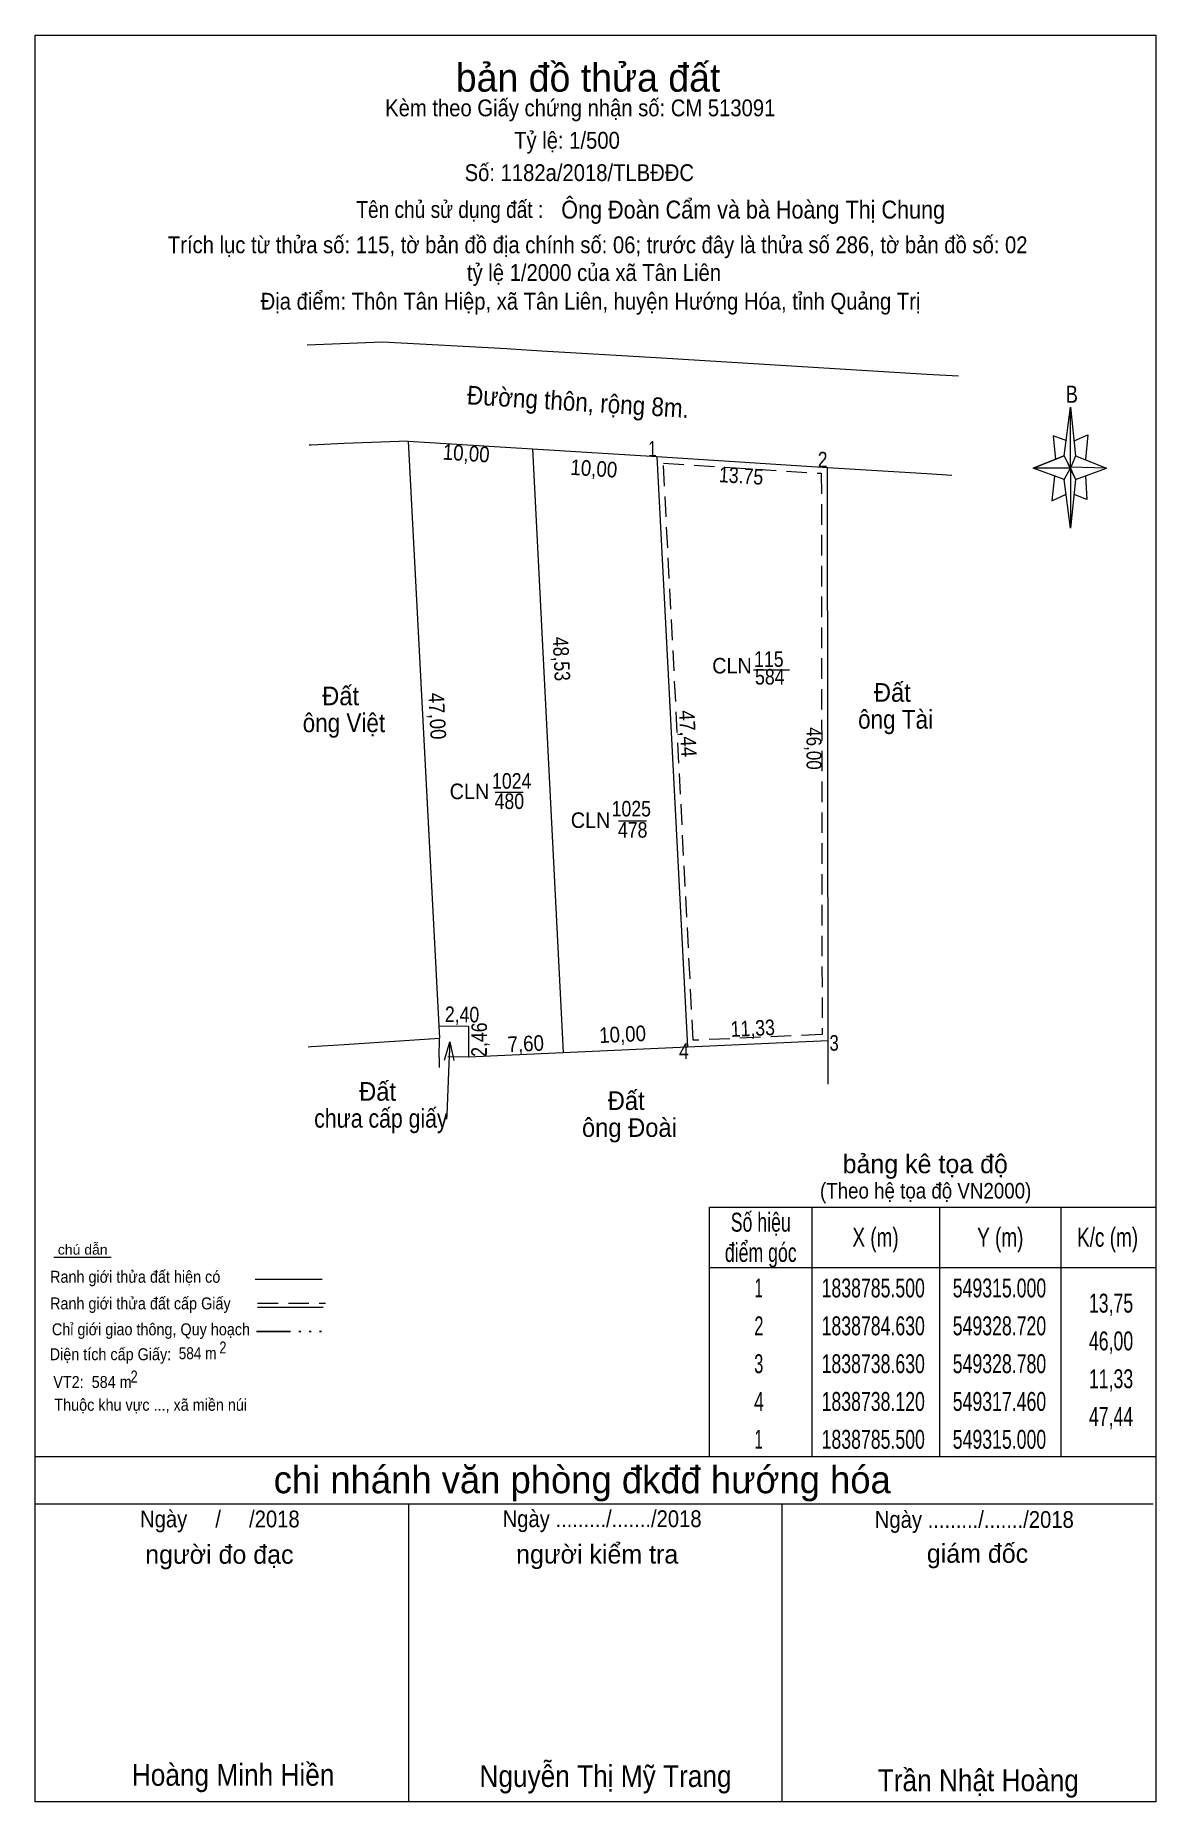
# Model space of a CAD drawing. Header units: metres. Extents: x 549265 to 549355, y 1838678 to 1838819.
import ezdxf
from ezdxf.enums import TextEntityAlignment as Align

# ---------------------------------------------------------------- set-up
doc = ezdxf.new("R2010")
doc.units = ezdxf.units.M
doc.header["$LTSCALE"] = 0.55
doc.linetypes.add('DASH_DOUBLE_DOT', pattern=[9.2, 5, -1.2, 0.3, -1.2, 0.3, -1.2])
doc.linetypes.add('MEDIUM_DASHED', pattern=[4.5, 3, -1.5])
for name, color, linetype, lineweight in [('1', 7, 'MEDIUM_DASHED', 13), ('15', 7, 'Continuous', 13), ('18', 7, 'Continuous', 13), ('23', 7, 'Continuous', 13), ('28', 7, 'Continuous', 13), ('61', 7, 'Continuous', 13), ('63', 7, 'Continuous', 13)]:
    doc.layers.add(name, color=color, linetype=linetype, lineweight=lineweight)

msp = doc.modelspace()

# ---------------------------------------------------------------- linework, layer by layer
at = {"layer": '1'}
msp.add_lwpolyline([(549315.53, 1838784.97), (549328.22, 1838784.16), (549328.28, 1838739.11), (549317.93, 1838738.64)], close=True, dxfattribs=at)
at = {"layer": '15'}
for p, q in [((549305.02, 1838786.13), (549307.47, 1838737.66)), ((549315, 1838785.5), (549317.46, 1838738.12)), ((549322.76, 1838768.39), (549324.69, 1838768.39)), ((549324.69, 1838768.39), (549325.66, 1838768.39)), ((549302.01, 1838758.55), (549304.26, 1838758.55)), ((549311.92, 1838756.25), (549314.17, 1838756.25)), ((549298.39, 1838738.53), (549298.31, 1838736.77)), ((549299.88, 1838737.32), (549307.47, 1838737.66)), ((549307.47, 1838737.66), (549317.46, 1838738.12)), ((549317.46, 1838738.12), (549328.78, 1838738.63)), ((549297.52, 1838737.26), (549297.52, 1838736.77)), ((549297.52, 1838736.77), (549297.52, 1838736.47)), ((549298.31, 1838736.77), (549298.13, 1838732.66)), ((549298.13, 1838732.66), (549298.12, 1838732.32))]:
    msp.add_line(p, q, dxfattribs=at)
at = {"layer": '15', "linetype": 'MEDIUM_DASHED'}
msp.add_line((549299.88, 1838737.32), (549297.52, 1838737.26), dxfattribs=at)
at = {"layer": '15'}
for points in [[(549297.49, 1838739.81), (549299.89, 1838739.78), (549299.88, 1838737.32)], [(549297.95, 1838737.05), (549298.39, 1838738.53), (549298.7, 1838737.02)]]:
    msp.add_lwpolyline(points, dxfattribs=at)
at = {"layer": '18'}
for p, q in [((549292.97, 1838794.7), (549286.91, 1838794.44)), ((549302.95, 1838794.14), (549292.97, 1838794.7)), ((549287.25, 1838786.43), (549287.07, 1838786.42)), ((549289.88, 1838786.54), (549287.25, 1838786.43)), ((549295.04, 1838786.75), (549289.88, 1838786.54)), ((549286.99, 1838738.12), (549287.25, 1838738.14)), ((549297.52, 1838737.26), (549297.54, 1838738.82))]:
    msp.add_line(p, q, dxfattribs=at)
for points in [[(549295.04, 1838786.75), (549297.49, 1838739.81), (549297.54, 1838738.82)], [(549287.25, 1838738.14), (549289.88, 1838738.31), (549297.54, 1838738.82)]]:
    msp.add_lwpolyline(points, dxfattribs=at)
at = {"layer": '23'}
for p, q in [((549303.28, 1838794.12), (549302.95, 1838794.14)), ((549305.78, 1838793.97), (549303.28, 1838794.12)), ((549314.95, 1838793.42), (549305.78, 1838793.97)), ((549295.04, 1838786.75), (549305.02, 1838786.13)), ((549305.02, 1838786.13), (549315, 1838785.5)), ((549315, 1838785.5), (549328.72, 1838784.63))]:
    msp.add_line(p, q, dxfattribs=at)
msp.add_lwpolyline([(549339.24, 1838791.95), (549336.7, 1838792.1), (549314.95, 1838793.42)], dxfattribs=at)
at = {"layer": '28'}
for p, q in [((549265.08, 1838741.72), (549265.08, 1838799.1)), ((549347.74, 1838785.56), (549348.24, 1838789.46)), ((549347.74, 1838783.66), (549345.24, 1838784.56)), ((549348.64, 1838785.56), (549351.14, 1838784.56)), ((549348.64, 1838783.66), (549348.24, 1838779.76)), ((549349.44, 1838783.96), (549349.54, 1838782.06)), ((549349.54, 1838782.06), (549348.54, 1838782.46)), ((549265.08, 1838720.46), (549265.08, 1838741.72)), ((549266.58, 1838721.24), (549271.18, 1838721.24)), ((549282.74, 1838719.46), (549288.12, 1838719.46)), ((549282.94, 1838717.22), (549288.2, 1838717.22)), ((549265.08, 1838705.22), (549355.08, 1838705.22)), ((549265.08, 1838701.42), (549354.88, 1838701.42)), ((549265.08, 1838701.42), (549354.88, 1838701.42)), ((549265.08, 1838701.42), (549354.88, 1838701.42)), ((549295.08, 1838677.52), (549295.08, 1838701.42)), ((549325.08, 1838677.52), (549325.08, 1838701.42))]:
    msp.add_line(p, q, dxfattribs=at)
at = {"layer": '28', "linetype": 'MEDIUM_DASHED'}
msp.add_line((549282.94, 1838717.54), (549288.38, 1838717.54), dxfattribs=at)
at = {"layer": '28', "linetype": 'DASH_DOUBLE_DOT', "lineweight": 25}
msp.add_line((549282.84, 1838715.26), (549288.08, 1838715.26), dxfattribs=at)
at = {"layer": '28'}
for points in [[(549265.08, 1838799.1), (549265.08, 1838819.32), (549355.08, 1838819.32), (549355.08, 1838720.46)], [(549348.54, 1838786.76), (549349.64, 1838787.26), (549349.44, 1838785.26)], [(549347.94, 1838786.76), (549346.84, 1838787.16), (549347.04, 1838785.26)], [(549348.24, 1838784.56), (549347.74, 1838785.56), (549345.24, 1838784.56)], [(549348.24, 1838784.56), (549348.64, 1838783.66), (549351.14, 1838784.56)], [(549346.94, 1838783.96), (549346.74, 1838781.96), (549347.84, 1838782.46)], [(549355.08, 1838720.46), (549355.08, 1838677.52), (549265.08, 1838677.52), (549265.08, 1838720.46)], [(549355.08, 1838677.52), (549265.08, 1838677.52), (549265.08, 1838701.42)]]:
    msp.add_lwpolyline(points, dxfattribs=at)
for points in [[(549348.24, 1838789.46), (549348.64, 1838785.56), (549348.24, 1838784.56)], [(549348.24, 1838784.56), (549345.24, 1838784.56), (549347.74, 1838785.56), (549348.64, 1838783.66), (549351.14, 1838784.56), (549348.24, 1838784.66)], [(549348.24, 1838784.56), (549348.24, 1838779.76), (549347.74, 1838783.66)]]:
    msp.add_lwpolyline(points, close=True, dxfattribs=at)
at = {"layer": '61'}
for p, q in [((549328.78, 1838738.63), (549328.72, 1838784.63)), ((549328.72, 1838784.63), (549336.7, 1838784.14)), ((549336.7, 1838784.14), (549338.71, 1838784.02))]:
    msp.add_line(p, q, dxfattribs=at)
msp.add_lwpolyline([(549328.78, 1838735.13), (549328.78, 1838736.77), (549328.78, 1838738.63)], dxfattribs=at)
at = {"layer": '63'}
for p, q in [((549327.46, 1838725.25), (549327.46, 1838705.21)), ((549337.71, 1838725.25), (549337.71, 1838705.21)), ((549347.47, 1838725.25), (549347.47, 1838705.21)), ((549319.25, 1838720.39), (549355.08, 1838720.39))]:
    msp.add_line(p, q, dxfattribs=at)
msp.add_lwpolyline([(549319.25, 1838725.25), (549355.08, 1838725.25), (549355.08, 1838705.21), (549319.25, 1838705.21)], close=True, dxfattribs=at)

# ---------------------------------------------------------------- texts
at = {"layer": '1'}
for s, width, p in [('CLN', 0.95, (549321.045, 1838768.09)), ('115', 0.85, (549324.005, 1838768.62)), ('584', 0.85, (549324.08, 1838767.2)), ('CLN', 0.95, (549299.955, 1838758)), ('1024', 0.85, (549303.35, 1838758.84)), ('480', 0.85, (549303.16, 1838757.21)), ('1025', 0.85, (549312.955, 1838756.61)), ('CLN', 0.95, (549309.685, 1838755.69)), ('478', 0.85, (549313.065, 1838754.91))]:
    msp.add_text(s, height=1.25, dxfattribs=dict(at, width=width)).set_placement(p, align=Align.CENTER)
at = {"layer": '15', "width": 0.9}
msp.add_text('Đường thôn, rộng 8m.', height=1.5, rotation=356.445, dxfattribs=at).set_placement((549308.6285, 1838789.1521), align=Align.CENTER)
at = {"layer": '28'}
for s, height, p in [('bản đồ thửa đất', 2.25, (549309.485, 1838814.8)), ('bảng kê tọa độ', 1.5, (549336.57, 1838727.97)), ('chi nhánh văn phòng đkđđ hướng hóa', 2.187, (549309.015, 1838702.28)), ('người đo đạc', 1.5, (549279.865, 1838696.62)), ('người kiểm tra', 1.5, (549310.215, 1838696.64)), ('giám đốc', 1.5, (549340.765, 1838696.7))]:
    msp.add_text(s, height=height, dxfattribs=at).set_placement(p, align=Align.CENTER)
for s, height, width, p in [('Kèm theo Giấy chứng nhận số: CM 513091', 1.35, 0.9, (549308.855, 1838812.82)), ('Tỷ lệ: 1/500', 1.35, 0.9, (549307.79, 1838810.22)), ('Số: 1182a/2018/TLBĐĐC', 1.35, 0.9, (549308.78, 1838807.62)), ('Tên chủ sử dụng đất :', 1.35, 0.85, (549298.375, 1838804.66)), ('Trích lục từ thửa số: 115, tờ bản đồ địa chính số: 06; trước đây là thửa số 286, tờ bản đồ số: 02 ', 1.35, 0.9, (549310.48, 1838801.83)), ('tỷ lệ 1/2000 của xã Tân Liên', 1.35, 0.9, (549309.96, 1838799.6)), ('Địa điểm: Thôn Tân Hiệp, xã Tân Liên, huyện Hướng Hóa, tỉnh Quảng Trị', 1.35, 0.9, (549309.68, 1838797.3)), ('B', 1.378, 0.8, (549348.34, 1838789.82)), ('(Theo hệ tọa độ VN2000)', 1.25, 0.9, (549336.6, 1838725.94)), ('(Theo hệ tọa độ VN2000)', 1.25, 0.9, (549336.6, 1838725.94)), ('chú dẫn', 0.8, 1.05, (549268.89, 1838721.44)), ('Ranh giới thửa đất hiện có ', 0.96, 0.9, (549273.265, 1838719.18)), ('Ranh giới thửa đất cấp Giấy', 0.96, 0.9, (549273.52, 1838717.04)), ('Chỉ giới giao thông, Quy hoạch', 0.96, 0.9, (549274.37, 1838714.96)), ('Diện tích cấp Giấy: ', 0.96, 0.9, (549271.275, 1838712.96)), ('584 m ', 0.96, 0.85, (549278.27, 1838713.04)), ('2', 0.96, 0.8, (549280.15, 1838713.5)), ('2', 0.96, 0.8, (549273.02, 1838711.17)), (' VT2:  584 m ', 0.96, 0.9, (549269.675, 1838710.73)), ('Thuộc khu vực ..., xã miền núi', 0.96, 0.9, (549274.35, 1838708.9)), ('Ngày     /     /2018', 1.35, 0.9, (549279.905, 1838699.54)), ('Ngày ........./......./2018', 1.35, 0.9, (549310.61, 1838699.56)), ('Ngày ........./......./2018', 1.35, 0.9, (549340.51, 1838699.5)), ('Nguyễn Thị Mỹ Trang', 1.75, 0.9, (549310.885, 1838678.7)), ('Hoàng Minh Hiền', 1.75, 0.9, (549280.97, 1838678.8)), ('Trần Nhật Hoàng', 1.75, 0.9, (549340.83, 1838678.36))]:
    msp.add_text(s, height=height, dxfattribs=dict(at, width=width)).set_placement(p, align=Align.CENTER)
at = {"layer": '28', "width": 0.9}
msp.add_text('Ông Đoàn Cẩm và bà Hoàng Thị Chung', height=1.44, dxfattribs=at).set_placement((549307.33, 1838804.61))
at = {"layer": '63'}
for s, height, rotation, width, p in [('10,00', 1.25, 356.445, 0.9, (549299.6562, 1838785.1453)), ('10,00', 1.25, 356.388, 0.9, (549309.9106, 1838783.9232)), ('13.75', 1.25, 356.445, 0.85, (549321.7412, 1838783.3469)), ('48,53', 1.25, 272.894, 0.85, (549306.7214, 1838769.2316)), ('47,00', 1.25, 272.988, 0.9, (549296.7462, 1838764.6376)), ('47,44', 1.25, 272.972, 0.9, (549316.8757, 1838763.2274)), ('46,00', 1.2, 270.075, 0.85, (549327.0323, 1838762.0708)), ('2,40', 1.25, 359.284, 0.85, (549299.3522, 1838740.0923)), ('2,46', 1.25, 89.767, 0.85, (549301.3557, 1838738.6925)), ('7,60', 1.25, 2.565, 0.9, (549304.502, 1838737.7541)), ('10,00', 1.25, 2.636, 0.9, (549312.2813, 1838738.5048)), ('11,33', 1.25, 2.565, 0.85, (549322.737, 1838738.9909))]:
    msp.add_text(s, height=height, rotation=rotation, dxfattribs=dict(at, width=width)).set_placement(p, align=Align.CENTER)
for s, height, width, p in [(' 1', 1.25, 0.75, (549315, 1838785.5)), (' 2', 1.25, 0.85, (549328.72, 1838784.63)), (' 3', 1.25, 0.8, (549329.62, 1838737.81)), (' 4', 1.25, 0.85, (549317.58, 1838737.15)), ('13,75', 1.518, 0.7, (549353.27, 1838716.78)), ('46,00', 1.518, 0.7, (549353.27, 1838713.75)), ('11,33', 1.518, 0.7, (549353.27, 1838710.71)), ('47,44', 1.518, 0.7, (549353.27, 1838707.68))]:
    msp.add_text(s, height=height, dxfattribs=dict(at, width=width)).set_placement(p, align=Align.RIGHT)
for s, height, width, p in [('Đất ', 1.5, 0.95, (549334.19, 1838765.82)), ('Đất ', 1.5, 0.95, (549289.87, 1838765.54)), ('ông Việt', 1.5, 0.9, (549289.87, 1838763.38)), ('ông Tài', 1.5, 0.9, (549334.185, 1838763.66)), ('Đất ', 1.5, 0.95, (549292.84, 1838733.79)), ('Đất ', 1.5, 0.95, (549312.81, 1838733.05)), ('chưa cấp giấy', 1.5, 0.85, (549292.84, 1838731.63)), ('ông Đoài', 1.5, 0.95, (549312.805, 1838730.89)), ('Số hiệu', 1.518, 0.7, (549323.355, 1838723.28)), ('X (m)', 1.518, 0.75, (549332.575, 1838722.07)), ('Y (m)', 1.518, 0.75, (549342.595, 1838722.07)), ('K/c (m)', 1.518, 0.75, (549351.215, 1838722.07)), ('điểm góc', 1.518, 0.7, (549323.355, 1838720.85)), (' 1', 1.518, 0.6, (549323.015, 1838718)), ('1838785.500', 1.518, 0.7, (549332.39, 1838718)), ('549315.000', 1.518, 0.7, (549342.53, 1838718)), (' 2', 1.518, 0.65, (549323.02, 1838714.96)), ('1838784.630', 1.518, 0.7, (549332.39, 1838714.96)), ('549328.720', 1.518, 0.7, (549342.53, 1838714.96)), (' 3', 1.518, 0.65, (549323.01, 1838711.92)), ('1838738.630', 1.518, 0.7, (549332.39, 1838711.92)), ('549328.780', 1.518, 0.7, (549342.53, 1838711.92)), (' 4', 1.518, 0.7, (549323.015, 1838708.89)), ('1838738.120', 1.518, 0.7, (549332.39, 1838708.89)), ('549317.460', 1.518, 0.7, (549342.53, 1838708.89)), (' 1', 1.518, 0.6, (549323.015, 1838705.85)), ('1838785.500', 1.518, 0.7, (549332.39, 1838705.85)), ('549315.000', 1.518, 0.7, (549342.53, 1838705.85))]:
    msp.add_text(s, height=height, dxfattribs=dict(at, width=width)).set_placement(p, align=Align.CENTER)

doc.saveas('drawing.dxf')
